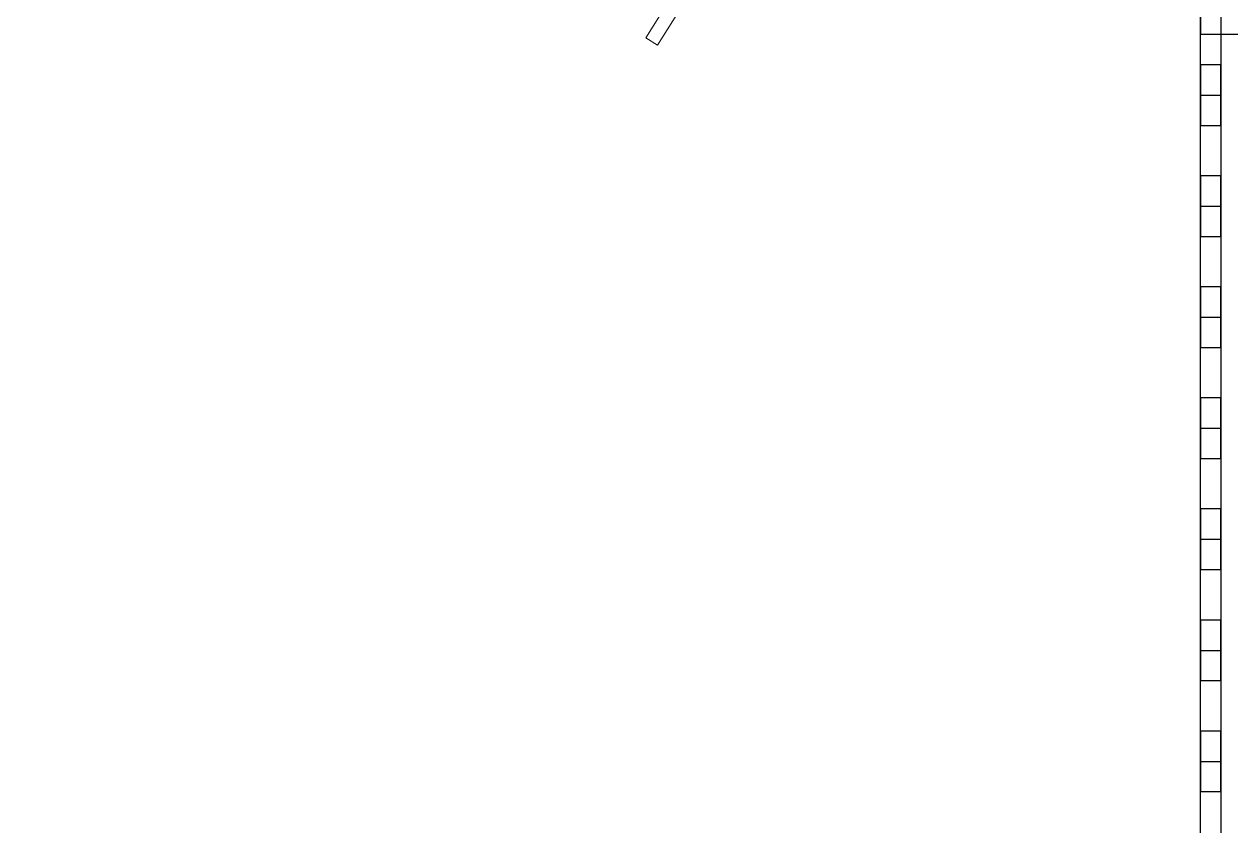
# Model space of a CAD drawing. Header units: inches. Extents: x 15 to 22798, y 21 to 21519.
# Drawn here: x 16063.1 to 16368.3, y 12661.4 to 12864.1 of the extents above; entities that cross this region are included whole.
import ezdxf

# ---------------------------------------------------------------- set-up
doc = ezdxf.new("R2010")
doc.units = ezdxf.units.IN
doc.header["$MEASUREMENT"] = 0
doc.layers.add('ARREDAMENTO', color=8, linetype='Continuous', lineweight=13)

# ---------------------------------------------------------------- blocks, each defined once
blk = doc.blocks.new('SOL')
for p, q in [((-0.6316, 0.1064), (-0.9872, 0.0302)), ((-0.1744, 0.1064), (-0.6316, 0.1064)), ((-0.1744, 0.0048), (-0.1744, 0.1064)), ((-1.6476, -0.6048), (-1.6476, 0.0048)), ((-0.9872, 0.0302), (-0.9872, 0.0048)), ((-0.9618, -0.6048), (-0.9618, 0.0048)), ((0.0034, -0.6048), (0.0034, 0.0048)), ((-0.9872, -0.6302), (-0.9872, -0.6048)), ((-0.1744, -0.6048), (-0.1744, -0.7064)), ((-0.6316, -0.7064), (-0.9872, -0.6302)), ((-0.1744, -0.7064), (-0.6316, -0.7064))]:
    blk.add_line(p, q)
blk.add_lwpolyline([(-1.6476, -0.046), (-1.8, -0.046), (-1.8, 0.0048), (0.0288, 0.0048), (0.0288, -0.6048), (-1.8, -0.6048), (-1.8, -0.554), (-1.6476, -0.554)])
for centre in [(1.4512, -0.3), (1.7052, -0.3)]:
    blk.add_arc(centre, 1.829, 170.4069, 189.5931)

msp = doc.modelspace()

# ---------------------------------------------------------------- linework, layer by layer
for p, q in [((16360.61, 12754.26), (16360.61, 12894.66)), ((16360.69, 12861.58), (16570.8, 12861.62)), ((16360.61, 12846.16), (16365.71, 12846.16)), ((16360.61, 12818.08), (16365.71, 12818.08)), ((16360.61, 12790), (16365.71, 12790)), ((16360.61, 12761.92), (16365.71, 12761.92)), ((16360.61, 12613.87), (16360.61, 12754.26)), ((16360.61, 12733.84), (16365.71, 12733.84)), ((16360.61, 12705.76), (16365.71, 12705.76)), ((16360.61, 12677.68), (16365.71, 12677.68))]:
    msp.add_line(p, q)
for points in [[(16175.74, 13162.87), (16365.71, 13162.69), (16365.71, 12452.69), (15715.71, 12452.69)], [(16360.69, 12861.58), (16360.69, 12866.58), (16575.8, 12866.62), (16575.83, 12656.62), (16365.83, 12656.58), (16365.81, 12761.58)]]:
    msp.add_lwpolyline(points)
for points in [[(16360.61, 12853.82), (16360.61, 12838.5), (16365.71, 12838.5), (16365.71, 12853.82)], [(16360.61, 12825.74), (16360.61, 12810.42), (16365.71, 12810.42), (16365.71, 12825.74)], [(16360.61, 12797.66), (16360.61, 12782.34), (16365.71, 12782.34), (16365.71, 12797.66)], [(16360.61, 12769.58), (16360.61, 12754.26), (16365.71, 12754.26), (16365.71, 12769.58)], [(16360.61, 12741.5), (16360.61, 12726.19), (16365.71, 12726.19), (16365.71, 12741.5)], [(16360.61, 12713.42), (16360.61, 12698.11), (16365.71, 12698.11), (16365.71, 12713.42)], [(16360.61, 12685.34), (16360.61, 12670.03), (16365.71, 12670.03), (16365.71, 12685.34)]]:
    msp.add_lwpolyline(points, close=True)

# ---------------------------------------------------------------- block references
at = {"layer": 'ARREDAMENTO', "xscale": -68.82389210178916, "yscale": 68.82389210178916, "zscale": 68.82389210178916, "rotation": 237.7936038915259}
msp.add_blockref('SOL', (16289.01, 12963.78), dxfattribs=at)

doc.saveas('drawing.dxf')
